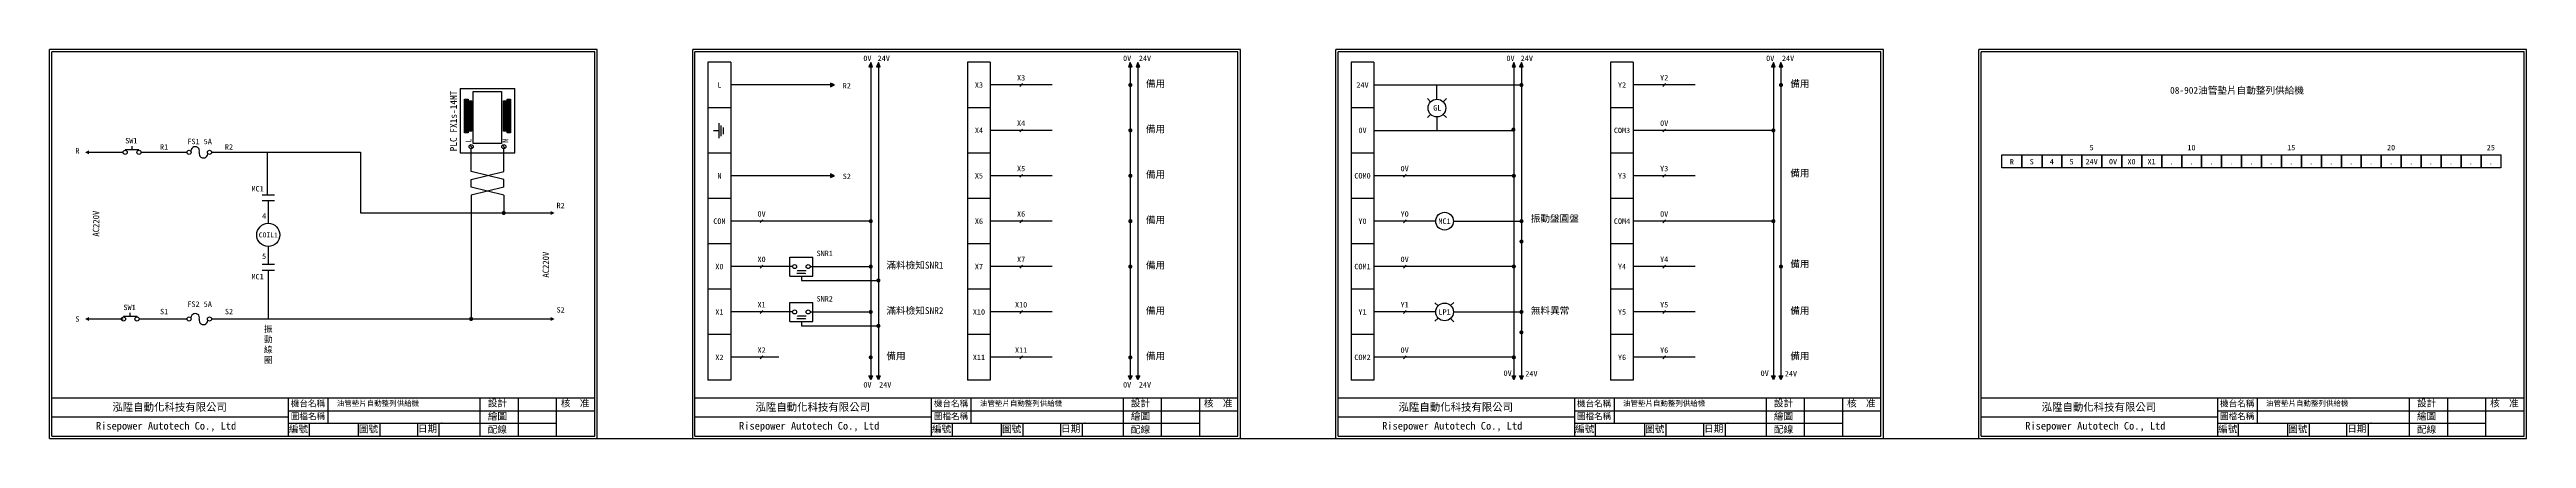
# Model space of a CAD drawing. Extents: x 144 to 1442, y -108 to 96.
import ezdxf
from ezdxf.enums import TextEntityAlignment as Align

# ---------------------------------------------------------------- set-up
doc = ezdxf.new("R2010")
doc.units = 0
doc.layers.get('0').update_dxf_attribs({"linetype": 'CONTINUOUS'})
for name, color, linetype in [('7', 7, 'CONTINUOUS'), ('圖框層', 7, 'CONTINUOUS'), ('實線', 7, 'CONTINUOUS'), ('文字層', 4, 'CONTINUOUS'), ('標尺寸層', 3, 'CONTINUOUS')]:
    doc.layers.add(name, color=color, linetype=linetype)
doc.styles.add('STSL', font='KAIU.TTF')
doc.styles.add('標楷體', font='KAIU.TTF')

# ---------------------------------------------------------------- blocks, each defined once
blk = doc.blocks.new('T')
at = {"layer": '7'}
blk.add_lwpolyline([(0, 0, 3, 0, 0), (0, 3, 0, 0, 0)], format="xyseb", dxfattribs=at)
blk = doc.blocks.new('共用點')
at = {"layer": '7', "const_width": 2.25}
blk.add_lwpolyline([(-1.125, 0, 1), (1.125, 0, 1)], format="xyb", close=True, dxfattribs=at)
blk = doc.blocks.new('鍵頭')
blk.add_hatch(color=256).paths.add_polyline_path([(0, 4.5), (-2, 0), (2, 0)])
for p, q in [((0, 4.5), (-2, 0)), ((-2, 0), (2, 0)), ((2, 0), (0, 4.5))]:
    blk.add_line(p, q)
blk = doc.blocks.new('NO-L')
at = {"layer": '實線'}
blk.add_line((-1.5, 1.5), (1.5, -1.5), dxfattribs=at)
blk.add_attdef('T1', text='', height=6, rotation=90).set_placement((-8, 0), align=Align.MIDDLE_CENTER)

msp = doc.modelspace()

# ---------------------------------------------------------------- hatches: boundary and pattern name
for points in [[(710.5, 89.1), (709.6, 86.9), (711.5, 86.9)], [(714.5, 89.1), (713.6, 86.9), (715.5, 86.9)]]:
    msp.add_hatch(color=256).paths.add_polyline_path(points)

# ---------------------------------------------------------------- linework, layer by layer
for p, q in [((501.1, 89.2), (489.2, 89.2)), ((489.2, 89.2), (489.2, -77.4)), ((501.1, 89.2), (501.1, -77.4)), ((574.5, 86.9), (574.5, -75.2)), ((578.5, 86.9), (578.5, -75.2)), ((625.2, 89.2), (625.2, -77.4)), ((637.1, 89.2), (625.2, 89.2)), ((637.1, 89.2), (637.1, -77.4)), ((710.5, 89.1), (709.6, 86.9)), ((709.6, 86.9), (711.5, 86.9)), ((711.5, 86.9), (710.5, 89.1)), ((710.5, 86.9), (710.5, -75.2)), ((714.5, 89.1), (713.6, 86.9)), ((713.6, 86.9), (715.5, 86.9)), ((715.5, 86.9), (714.5, 89.1)), ((714.5, 86.9), (714.5, -75.2)), ((826.2, 89.2), (826.2, -77.4)), ((838.1, 89.2), (826.2, 89.2)), ((838.1, 89.2), (838.1, -77.4)), ((911.5, 86.9), (911.5, -75.2)), ((915.5, 86.9), (915.5, -75.2)), ((974.1, 89.2), (962.2, 89.2)), ((962.2, 89.2), (962.2, -77.4)), ((974.1, 89.2), (974.1, -77.4)), ((1047.5, 86.9), (1047.5, -75.2)), ((1051.5, 86.9), (1051.5, -75.2)), ((359.4, 75.5), (388, 75.5)), ((362.1, 68.5), (363, 69.4)), ((362.1, 66.8), (363, 67.7)), ((362.1, 65), (363, 65.9)), ((362.2, 69.3), (362.9, 68.7)), ((362.2, 67.5), (362.9, 66.9)), ((362.2, 65.8), (362.9, 65.2)), ((364, 67.7), (364.9, 68.6)), ((364, 65.9), (364.9, 66.8)), ((364, 64.1), (364.9, 65)), ((364.1, 68.4), (364.8, 67.8)), ((364.1, 66.6), (364.8, 66.1)), ((382.5, 67.7), (383.5, 68.6)), ((382.5, 65.9), (383.5, 66.8)), ((382.5, 64.1), (383.5, 65)), ((382.7, 68.4), (383.3, 67.8)), ((382.7, 66.6), (383.3, 66.1)), ((384.4, 68.5), (385.3, 69.4)), ((384.4, 66.8), (385.3, 67.7)), ((384.4, 65), (385.3, 65.9)), ((384.5, 69.3), (385.2, 68.7)), ((384.5, 67.5), (385.2, 66.9)), ((384.5, 65.8), (385.2, 65.2)), ((501.1, 65.4), (489.2, 65.4)), ((553.4, 77.3), (501.1, 77.3)), ((637.1, 65.4), (625.2, 65.4)), ((669.5, 77.3), (637.1, 77.3)), ((838.1, 65.4), (826.2, 65.4)), ((871.2, 69.9), (871.2, 77.3)), ((974.1, 65.4), (962.2, 65.4)), ((1006.5, 77.3), (974.1, 77.3)), ((362.1, 63.3), (363, 64.2)), ((362.1, 61.5), (363, 62.4)), ((362.1, 59.7), (363, 60.6)), ((362.1, 58), (363, 58.9)), ((362.1, 56.2), (363, 57.1)), ((362.1, 54.5), (363, 55.4)), ((362.1, 52.7), (363, 53.6)), ((362.2, 64), (362.9, 63.4)), ((362.2, 62.2), (362.9, 61.7)), ((362.2, 60.5), (362.9, 59.9)), ((362.2, 58.7), (362.9, 58.1)), ((362.2, 57), (362.9, 56.4)), ((362.2, 55.2), (362.9, 54.6)), ((362.2, 53.4), (362.9, 52.8)), ((364, 62.4), (364.9, 63.3)), ((364, 60.6), (364.9, 61.5)), ((364, 58.9), (364.9, 59.8)), ((364, 57.1), (364.9, 58)), ((364, 55.3), (364.9, 56.2)), ((364, 53.6), (364.9, 54.5)), ((364.1, 64.9), (364.8, 64.3)), ((364.1, 63.1), (364.8, 62.5)), ((364.1, 61.4), (364.8, 60.8)), ((364.1, 59.6), (364.8, 59)), ((364.1, 57.8), (364.8, 57.2)), ((364.1, 56.1), (364.8, 55.5)), ((364.1, 54.3), (364.8, 53.7)), ((382.5, 62.4), (383.5, 63.3)), ((382.5, 60.6), (383.5, 61.5)), ((382.5, 58.9), (383.5, 59.8)), ((382.5, 57.1), (383.5, 58)), ((382.5, 55.3), (383.5, 56.2)), ((382.5, 53.6), (383.5, 54.5)), ((382.7, 64.9), (383.3, 64.3)), ((382.7, 63.1), (383.3, 62.5)), ((382.7, 61.4), (383.3, 60.8)), ((382.7, 59.6), (383.3, 59)), ((382.7, 57.8), (383.3, 57.2)), ((382.7, 56.1), (383.3, 55.5)), ((382.7, 54.3), (383.3, 53.7)), ((384.4, 63.3), (385.3, 64.2)), ((384.4, 61.5), (385.3, 62.4)), ((384.4, 59.7), (385.3, 60.6)), ((384.4, 58), (385.3, 58.9)), ((384.4, 56.2), (385.3, 57.1)), ((384.4, 54.5), (385.3, 55.4)), ((384.4, 52.7), (385.3, 53.6)), ((384.5, 64), (385.2, 63.4)), ((384.5, 62.2), (385.2, 61.7)), ((384.5, 60.5), (385.2, 59.9)), ((384.5, 58.7), (385.2, 58.1)), ((384.5, 57), (385.2, 56.4)), ((384.5, 55.2), (385.2, 54.6)), ((384.5, 53.4), (385.2, 52.8)), ((495.1, 53.3), (492.1, 53.3)), ((669.5, 53.5), (637.1, 53.5)), ((871.2, 60.6), (871.2, 53.5)), ((1047.5, 53.5), (974.1, 53.5)), ((164.9, 42), (181.8, 42)), ((229, 42), (307.1, 42)), ((364.4, 45.8), (365.9, 44.2)), ((365.1, 31.9), (365.1, 43.9)), ((381.5, 45.8), (383, 44.2)), ((382.2, 31.9), (382.2, 43.9)), ((501.1, 41.6), (489.2, 41.6)), ((637.1, 41.6), (625.2, 41.6)), ((838.1, 41.6), (826.2, 41.6)), ((974.1, 41.6), (962.2, 41.6)), ((365.1, 31.9), (365.1, 36.1)), ((365.1, 31.9), (365.1, 36.1)), ((365.1, 27.8), (382.2, 31.9)), ((382.2, 27.8), (365.1, 31.9)), ((365.1, 23.7), (365.1, 27.8)), ((365.1, 23.7), (365.1, 27.8)), ((365.1, 23.7), (365.1, 27.8)), ((382.2, 31.9), (382.2, 36.1)), ((382.2, 31.9), (382.2, 36.1)), ((382.2, 23.7), (382.2, 27.8)), ((382.2, 23.7), (382.2, 27.8)), ((382.2, 23.7), (382.2, 27.8)), ((553.4, 29.7), (501.1, 29.7)), ((669.5, 29.7), (637.1, 29.7)), ((911.5, 29.7), (838.1, 29.7)), ((1006.5, 29.7), (974.1, 29.7)), ((382.2, 23.7), (365.1, 19.5)), ((382.2, 19.5), (365.1, 23.7)), ((365.1, 19.5), (365.1, -45.4)), ((382.2, 19.5), (382.2, 10.2)), ((501.1, 17.8), (489.2, 17.8)), ((637.1, 17.8), (625.2, 17.8)), ((838.1, 17.8), (826.2, 17.8)), ((974.1, 17.8), (962.2, 17.8)), ((307.1, 10.2), (406.7, 10.2)), ((574.5, 5.9), (501.1, 5.9)), ((669.5, 5.9), (637.1, 5.9)), ((870.5, 5.9), (838.1, 5.9)), ((879.8, 5.9), (915.5, 5.9)), ((1047.5, 5.9), (974.1, 5.9)), ((501.1, -6), (489.2, -6)), ((637.1, -6), (625.2, -6)), ((838.1, -6), (826.2, -6)), ((974.1, -6), (962.2, -6)), ((533.5, -17.9), (501.1, -17.9)), ((538.2, -22.9), (538.2, -25.2)), ((538.2, -25.2), (578.5, -25.2)), ((542.8, -17.9), (574.5, -17.9)), ((669.5, -17.9), (637.1, -17.9)), ((911.5, -17.9), (838.1, -17.9)), ((1006.5, -17.9), (974.1, -17.9)), ((501.1, -29.8), (489.2, -29.8)), ((637.1, -29.8), (625.2, -29.8)), ((838.1, -29.8), (826.2, -29.8)), ((974.1, -29.8), (962.2, -29.8)), ((164.9, -45.4), (181.8, -45.4)), ((229, -45.4), (406.7, -45.4)), ((533.5, -41.7), (501.1, -41.7)), ((538.2, -46.7), (538.2, -49)), ((538.2, -49), (578.5, -49)), ((542.8, -41.7), (574.5, -41.7)), ((669.5, -41.7), (637.1, -41.7)), ((870.5, -41.7), (838.1, -41.7)), ((879.8, -41.7), (915.5, -41.7)), ((1006.5, -41.7), (974.1, -41.7)), ((501.1, -53.6), (489.2, -53.6)), ((637.1, -53.6), (625.2, -53.6)), ((838.1, -53.6), (826.2, -53.6)), ((974.1, -53.6), (962.2, -53.6)), ((501.1, -77.4), (489.2, -77.4)), ((526.3, -65.5), (501.1, -65.5)), ((637.1, -77.4), (625.2, -77.4)), ((669.5, -65.5), (637.1, -65.5)), ((838.1, -77.4), (826.2, -77.4)), ((911.5, -65.5), (838.1, -65.5)), ((974.1, -77.4), (962.2, -77.4)), ((1006.5, -65.5), (974.1, -65.5))]:
    msp.add_line(p, q)
msp.add_lwpolyline([(359.4, 75.5), (359.4, 41.8), (388, 41.8), (388, 75.5)])
for points in [[(361.6, 69.9), (363.5, 69.9), (363.5, 68.1), (361.6, 68.1)], [(361.6, 68.1), (363.5, 68.1), (363.5, 66.4), (361.6, 66.4)], [(361.6, 66.4), (363.5, 66.4), (363.5, 64.6), (361.6, 64.6)], [(363.5, 69), (365.4, 69), (365.4, 67.2), (363.5, 67.2)], [(363.5, 67.2), (365.4, 67.2), (365.4, 65.5), (363.5, 65.5)], [(363.5, 65.5), (365.4, 65.5), (365.4, 63.7), (363.5, 63.7)], [(366.1, 73.9), (381, 73.9), (381, 46.6), (366.1, 46.6)], [(382, 69), (383.9, 69), (383.9, 67.2), (382, 67.2)], [(382, 67.2), (383.9, 67.2), (383.9, 65.5), (382, 65.5)], [(382, 65.5), (383.9, 65.5), (383.9, 63.7), (382, 63.7)], [(383.9, 69.9), (385.8, 69.9), (385.8, 68.1), (383.9, 68.1)], [(383.9, 68.1), (385.8, 68.1), (385.8, 66.4), (383.9, 66.4)], [(383.9, 66.4), (385.8, 66.4), (385.8, 64.6), (383.9, 64.6)], [(361.6, 64.6), (363.5, 64.6), (363.5, 62.8), (361.6, 62.8)], [(361.6, 62.8), (363.5, 62.8), (363.5, 61.1), (361.6, 61.1)], [(361.6, 61.1), (363.5, 61.1), (363.5, 59.3), (361.6, 59.3)], [(361.6, 59.3), (363.5, 59.3), (363.5, 57.5), (361.6, 57.5)], [(361.6, 57.5), (363.5, 57.5), (363.5, 55.8), (361.6, 55.8)], [(361.6, 55.8), (363.5, 55.8), (363.5, 54), (361.6, 54)], [(361.6, 54), (363.5, 54), (363.5, 52.3), (361.6, 52.3)], [(363.5, 63.7), (365.4, 63.7), (365.4, 61.9), (363.5, 61.9)], [(363.5, 61.9), (365.4, 61.9), (365.4, 60.2), (363.5, 60.2)], [(363.5, 60.2), (365.4, 60.2), (365.4, 58.4), (363.5, 58.4)], [(363.5, 58.4), (365.4, 58.4), (365.4, 56.7), (363.5, 56.7)], [(363.5, 56.7), (365.4, 56.7), (365.4, 54.9), (363.5, 54.9)], [(363.5, 54.9), (365.4, 54.9), (365.4, 53.1), (363.5, 53.1)], [(382, 63.7), (383.9, 63.7), (383.9, 61.9), (382, 61.9)], [(382, 61.9), (383.9, 61.9), (383.9, 60.2), (382, 60.2)], [(382, 60.2), (383.9, 60.2), (383.9, 58.4), (382, 58.4)], [(382, 58.4), (383.9, 58.4), (383.9, 56.7), (382, 56.7)], [(382, 56.7), (383.9, 56.7), (383.9, 54.9), (382, 54.9)], [(382, 54.9), (383.9, 54.9), (383.9, 53.1), (382, 53.1)], [(383.9, 64.6), (385.8, 64.6), (385.8, 62.8), (383.9, 62.8)], [(383.9, 62.8), (385.8, 62.8), (385.8, 61.1), (383.9, 61.1)], [(383.9, 61.1), (385.8, 61.1), (385.8, 59.3), (383.9, 59.3)], [(383.9, 59.3), (385.8, 59.3), (385.8, 57.5), (383.9, 57.5)], [(383.9, 57.5), (385.8, 57.5), (385.8, 55.8), (383.9, 55.8)], [(383.9, 55.8), (385.8, 55.8), (385.8, 54), (383.9, 54)], [(383.9, 54), (385.8, 54), (385.8, 52.3), (383.9, 52.3)], [(1167.3, 40.6), (1177.8, 40.6), (1177.8, 33.8), (1167.3, 33.8)], [(1177.8, 40.6), (1188.3, 40.6), (1188.3, 33.8), (1177.8, 33.8)], [(1188.3, 40.6), (1198.7, 40.6), (1198.7, 33.8), (1188.3, 33.8)], [(1198.7, 40.6), (1209.2, 40.6), (1209.2, 33.8), (1198.7, 33.8)], [(1209.2, 40.6), (1219.6, 40.6), (1219.6, 33.8), (1209.2, 33.8)], [(1219.6, 40.6), (1230.1, 40.6), (1230.1, 33.8), (1219.6, 33.8)], [(1230.1, 40.6), (1240.6, 40.6), (1240.6, 33.8), (1230.1, 33.8)], [(1240.6, 40.6), (1251, 40.6), (1251, 33.8), (1240.6, 33.8)], [(1251, 40.6), (1261.5, 40.6), (1261.5, 33.8), (1251, 33.8)], [(1261.5, 40.6), (1271.9, 40.6), (1271.9, 33.8), (1261.5, 33.8)], [(1271.9, 40.6), (1282.4, 40.6), (1282.4, 33.8), (1271.9, 33.8)], [(1282.4, 40.6), (1292.9, 40.6), (1292.9, 33.8), (1282.4, 33.8)], [(1292.9, 40.6), (1303.3, 40.6), (1303.3, 33.8), (1292.9, 33.8)], [(1303.3, 40.6), (1313.8, 40.6), (1313.8, 33.8), (1303.3, 33.8)], [(1313.8, 40.6), (1324.2, 40.6), (1324.2, 33.8), (1313.8, 33.8)], [(1324.2, 40.6), (1334.7, 40.6), (1334.7, 33.8), (1324.2, 33.8)], [(1334.7, 40.6), (1345.2, 40.6), (1345.2, 33.8), (1334.7, 33.8)], [(1345.2, 40.6), (1355.6, 40.6), (1355.6, 33.8), (1345.2, 33.8)], [(1355.6, 40.6), (1366.1, 40.6), (1366.1, 33.8), (1355.6, 33.8)], [(1366.1, 40.6), (1376.5, 40.6), (1376.5, 33.8), (1366.1, 33.8)], [(1376.5, 40.6), (1387, 40.6), (1387, 33.8), (1376.5, 33.8)], [(1387, 40.6), (1397.5, 40.6), (1397.5, 33.8), (1387, 33.8)], [(1397.5, 40.6), (1407.9, 40.6), (1407.9, 33.8), (1397.5, 33.8)], [(1407.9, 40.6), (1418.4, 40.6), (1418.4, 33.8), (1407.9, 33.8)], [(1418.4, 40.6), (1428.8, 40.6), (1428.8, 33.8), (1418.4, 33.8)]]:
    msp.add_lwpolyline(points, close=True)
for points in [[(536.4, -20.1, 1.07, 0, 0), (535.7, -20.1, 0, 0, 0)], [(540, -21.5, 1.07, 0, 0), (540.7, -21.5, 0, 0, 0)], [(536.4, -43.9, 1.07, 0, 0), (535.7, -43.9, 0, 0, 0)], [(540, -45.3, 1.07, 0, 0), (540.7, -45.3, 0, 0, 0)]]:
    msp.add_lwpolyline(points, format="xyseb")
for centre, radius in [((362.6, 69), 0.738), ((362.6, 67.2), 0.738), ((362.6, 65.5), 0.738), ((362.6, 69), 0.659), ((362.6, 67.2), 0.659), ((362.6, 65.5), 0.659), ((364.4, 68.1), 0.738), ((364.4, 66.4), 0.738), ((364.4, 64.6), 0.738), ((364.4, 68.1), 0.659), ((364.4, 66.4), 0.659), ((364.4, 64.6), 0.659), ((383, 68.1), 0.738), ((383, 66.4), 0.738), ((383, 64.6), 0.738), ((383, 68.1), 0.659), ((383, 66.4), 0.659), ((383, 64.6), 0.659), ((384.9, 69), 0.738), ((384.9, 67.2), 0.738), ((384.9, 65.5), 0.738), ((384.9, 69), 0.659), ((384.9, 67.2), 0.659), ((384.9, 65.5), 0.659), ((362.6, 63.7), 0.738), ((362.6, 61.9), 0.738), ((362.6, 60.2), 0.738), ((362.6, 58.4), 0.738), ((362.6, 56.7), 0.738), ((362.6, 54.9), 0.738), ((362.6, 53.1), 0.738), ((362.6, 63.7), 0.659), ((362.6, 61.9), 0.659), ((362.6, 60.2), 0.659), ((362.6, 58.4), 0.659), ((362.6, 56.7), 0.659), ((362.6, 54.9), 0.659), ((362.6, 53.1), 0.659), ((364.4, 62.8), 0.738), ((364.4, 61.1), 0.738), ((364.4, 59.3), 0.738), ((364.4, 57.5), 0.738), ((364.4, 55.8), 0.738), ((364.4, 54), 0.738), ((364.4, 62.8), 0.659), ((364.4, 61.1), 0.659), ((364.4, 59.3), 0.659), ((364.4, 57.5), 0.659), ((364.4, 55.8), 0.659), ((364.4, 54), 0.659), ((383, 62.8), 0.738), ((383, 61.1), 0.738), ((383, 59.3), 0.738), ((383, 57.5), 0.738), ((383, 55.8), 0.738), ((383, 54), 0.738), ((383, 62.8), 0.659), ((383, 61.1), 0.659), ((383, 59.3), 0.659), ((383, 57.5), 0.659), ((383, 55.8), 0.659), ((383, 54), 0.659), ((384.9, 63.7), 0.738), ((384.9, 61.9), 0.738), ((384.9, 60.2), 0.738), ((384.9, 58.4), 0.738), ((384.9, 56.7), 0.738), ((384.9, 54.9), 0.738), ((384.9, 53.1), 0.738), ((384.9, 63.7), 0.659), ((384.9, 61.9), 0.659), ((384.9, 60.2), 0.659), ((384.9, 58.4), 0.659), ((384.9, 56.7), 0.659), ((384.9, 54.9), 0.659), ((384.9, 53.1), 0.659)]:
    msp.add_circle(centre, radius)
for centre, start, end in [((220.5, 42.7), 342.5101, 197.4899), ((224.8, 41.3), 162.5101, 17.4899), ((220.5, -44.8), 342.5101, 197.4899), ((224.8, -46.1), 162.5101, 17.4899)]:
    msp.add_arc(centre, 2.25, start, end)
at = {"layer": '7'}
for p, q in [((183.8, 43.4), (191, 43.4)), ((187.4, 43.4), (187.4, 45.2)), ((182.9, -44), (190, -44)), ((186.4, -44), (186.4, -42.2))]:
    msp.add_line(p, q, dxfattribs=at)
at = {"layer": '7', "const_width": 1.07}
for points in [[(710, 77.3, 1), (711.1, 77.3, 1)], [(710, 53.5, 1), (711.1, 53.5, 1)], [(710, 29.7, 1), (711.1, 29.7, 1)], [(710, 5.9, 1), (711.1, 5.9, 1)], [(710.5, -17.4, 1), (710.5, -18.5, 1)], [(710.5, -65, 1), (710.5, -66.1, 1)]]:
    msp.add_lwpolyline(points, format="xyb", close=True, dxfattribs=at)
at = {"layer": '7'}
for centre, radius in [((871.2, 65.2), 4.64), ((183.8, 42), 1.07), ((191, 42), 1.07), ((875.2, 5.9), 4.64), ((534.6, -17.9), 1.07), ((534.6, -17.9), 1.07), ((541.7, -17.9), 1.07), ((541.7, -17.9), 1.07), ((875.2, -41.7), 4.64), ((182.9, -45.4), 1.07), ((190, -45.4), 1.07), ((534.6, -41.7), 1.07), ((534.6, -41.7), 1.07), ((541.7, -41.7), 1.07), ((541.7, -41.7), 1.07)]:
    msp.add_circle(centre, radius, dxfattribs=at)
at = {"layer": '圖框層', "color": 7}
for p, q in [((431.2, 95.9), (144.2, 95.9)), ((144.2, -108.1), (144.2, 95.9)), ((429.9, 94.7), (145.4, 94.7)), ((145.4, -106.8), (145.4, 94.7)), ((429.9, -106.8), (429.9, 94.7)), ((431.2, -108.1), (431.2, 95.9)), ((768.2, 95.9), (481.2, 95.9)), ((481.2, -108.1), (481.2, 95.9)), ((766.9, 94.7), (482.4, 94.7)), ((482.4, -106.8), (482.4, 94.7)), ((766.9, -106.8), (766.9, 94.7)), ((768.2, -108.1), (768.2, 95.9)), ((1105.2, 95.9), (818.2, 95.9)), ((818.2, -108.1), (818.2, 95.9)), ((1103.9, 94.7), (819.4, 94.7)), ((819.4, -106.8), (819.4, 94.7)), ((1103.9, -106.8), (1103.9, 94.7)), ((1105.2, -108.1), (1105.2, 95.9)), ((1442.2, 95.9), (1155.2, 95.9)), ((1155.2, -108.1), (1155.2, 95.9)), ((1440.9, 94.7), (1156.4, 94.7)), ((1156.4, -106.8), (1156.4, 94.7)), ((1440.9, -106.8), (1440.9, 94.7)), ((1442.2, -108.1), (1442.2, 95.9)), ((145.4, -86.8), (255.9, -86.8)), ((255.9, -86.8), (429.9, -86.8)), ((269.4, -106.8), (269.4, -86.8)), ((369.9, -106.8), (369.9, -86.8)), ((389.9, -106.8), (389.9, -86.8)), ((409.9, -106.8), (409.9, -86.8)), ((482.4, -86.8), (592.9, -86.8)), ((592.9, -86.8), (766.9, -86.8)), ((606.4, -106.8), (606.4, -86.8)), ((706.9, -106.8), (706.9, -86.8)), ((726.9, -106.8), (726.9, -86.8)), ((746.9, -106.8), (746.9, -86.8)), ((819.4, -86.8), (929.9, -86.8)), ((929.9, -86.8), (1103.9, -86.8)), ((943.4, -106.8), (943.4, -86.8)), ((1043.9, -106.8), (1043.9, -86.8)), ((1063.9, -106.8), (1063.9, -86.8)), ((1083.9, -106.8), (1083.9, -86.8)), ((1156.4, -86.8), (1266.9, -86.8)), ((1266.9, -86.8), (1440.9, -86.8)), ((1280.4, -106.8), (1280.4, -86.8)), ((1380.9, -106.8), (1380.9, -86.8)), ((1400.9, -106.8), (1400.9, -86.8)), ((1420.9, -106.8), (1420.9, -86.8)), ((269.4, -93.5), (429.9, -93.5)), ((269.4, -100.1), (409.9, -100.1)), ((280.3, -106.8), (280.3, -100.1)), ((306.1, -106.8), (306.1, -100.1)), ((317.4, -106.8), (317.4, -100.1)), ((606.4, -93.5), (766.9, -93.5)), ((606.4, -100.1), (746.9, -100.1)), ((617.3, -106.8), (617.3, -100.1)), ((643.1, -106.8), (643.1, -100.1)), ((654.4, -106.8), (654.4, -100.1)), ((943.4, -93.5), (1103.9, -93.5)), ((943.4, -100.1), (1083.9, -100.1)), ((954.3, -106.8), (954.3, -100.1)), ((980.1, -106.8), (980.1, -100.1)), ((991.4, -106.8), (991.4, -100.1)), ((1280.4, -93.5), (1440.9, -93.5)), ((1280.4, -100.1), (1420.9, -100.1)), ((1291.3, -106.8), (1291.3, -100.1)), ((1317.1, -106.8), (1317.1, -100.1)), ((1328.4, -106.8), (1328.4, -100.1)), ((144.2, -108.1), (431.2, -108.1)), ((145.4, -106.8), (429.9, -106.8)), ((481.2, -108.1), (768.2, -108.1)), ((482.4, -106.8), (766.9, -106.8)), ((818.2, -108.1), (1105.2, -108.1)), ((819.4, -106.8), (1103.9, -106.8)), ((1155.2, -108.1), (1442.2, -108.1)), ((1156.4, -106.8), (1440.9, -106.8))]:
    msp.add_line(p, q, dxfattribs=at)
at = {"layer": '圖框層', "color": 4}
for p in [(349.7, -100.1), (686.7, -100.1), (1023.7, -100.1), (1360.7, -100.1)]:
    msp.add_point(p, dxfattribs=at)
at = {"layer": '實線'}
for p, q in [((654, 78), (652.6, 76.5)), ((991, 78), (989.6, 76.5)), ((867.9, 68.5), (866.2, 70.3)), ((874.5, 68.5), (876.3, 70.3)), ((495.1, 49.5), (495.1, 57.2)), ((496.2, 50.5), (496.2, 56.1)), ((497.3, 51.6), (497.3, 55.1)), ((654, 54.2), (652.6, 52.7)), ((867.9, 61.9), (866.2, 60.2)), ((874.5, 61.9), (876.3, 60.2)), ((991, 54.2), (989.6, 52.7)), ((654, 30.4), (652.6, 28.9)), ((855, 30.4), (853.6, 28.9)), ((991, 30.4), (989.6, 28.9)), ((654, 6.6), (652.6, 5.1)), ((855, 6.6), (853.6, 5.1)), ((991, 6.6), (989.6, 5.1)), ((532.1, -12.9), (544.2, -12.9)), ((532.1, -12.9), (544.2, -12.9)), ((532.1, -22.9), (532.1, -12.9)), ((532.1, -22.9), (532.1, -12.9)), ((518, -17.2), (516.6, -18.7)), ((532.1, -22.9), (544.2, -22.9)), ((532.1, -22.9), (544.2, -22.9)), ((654, -17.2), (652.6, -18.7)), ((855, -17.2), (853.6, -18.7)), ((991, -17.2), (989.6, -18.7)), ((532.1, -36.7), (544.2, -36.7)), ((532.1, -36.7), (544.2, -36.7)), ((532.1, -46.7), (532.1, -36.7)), ((532.1, -46.7), (532.1, -36.7)), ((518, -41), (516.6, -42.5)), ((532.1, -46.7), (544.2, -46.7)), ((532.1, -46.7), (544.2, -46.7)), ((654, -41), (652.6, -42.5)), ((855, -41), (853.6, -42.5)), ((991, -41), (989.6, -42.5)), ((518, -64.8), (516.6, -66.3)), ((654, -64.8), (652.6, -66.3)), ((855, -64.8), (853.6, -66.3)), ((991, -64.8), (989.6, -66.3))]:
    msp.add_line(p, q, dxfattribs=at)
for points in [[(544.2, -22.9), (544.2, -12.9)], [(544.2, -22.9), (544.2, -12.9)], [(544.2, -46.7), (544.2, -36.7)], [(544.2, -46.7), (544.2, -36.7)]]:
    msp.add_lwpolyline(points, dxfattribs=at)
at = {"layer": '實線', "const_width": 0.714}
for points in [[(535.7, -21.5), (540, -21.5)], [(536.4, -20.1), (540.7, -20.1)], [(535.7, -45.3), (540, -45.3)], [(536.4, -43.9), (540.7, -43.9)]]:
    msp.add_lwpolyline(points, dxfattribs=at)
at = {"layer": '實線'}
for centre in [(217.3, 42), (228, 42), (365.1, 45), (382.2, 45), (217.3, -45.4), (228, -45.4)]:
    msp.add_circle(centre, 1.07, dxfattribs=at)
at = {"layer": '標尺寸層', "color": 7}
for p, q in [((838.1, 77.3), (915.5, 77.3)), ((838.1, 53.5), (911.5, 53.5)), ((181.8, 42), (182.7, 42)), ((192, 42), (216.2, 42)), ((258.4, 19.6), (258.4, 42)), ((307.1, 42), (307.1, 10.2)), ((262.1, 19.6), (255.5, 19.6)), ((262.1, 16.5), (255.5, 16.5)), ((258.8, 16.5), (258.8, 4.7)), ((258.8, -7.4), (258.8, -16.8)), ((262.1, -16.8), (255.5, -16.8)), ((262.1, -20), (255.5, -20)), ((258.8, -20), (258.8, -45.4)), ((871.8, -38.5), (870.1, -36.9)), ((878.4, -38.4), (880, -36.7)), ((181.8, -45.4), (182.7, -45.4)), ((191.1, -45.4), (216.2, -45.4)), ((871.8, -45), (870.1, -46.6)), ((878.4, -45.1), (880, -46.8)), ((290.2, -100.1), (290.2, -86.8)), ((627.2, -100.1), (627.2, -86.8)), ((964.2, -100.1), (964.2, -86.8)), ((1301.2, -100.1), (1301.2, -86.8)), ((269.4, -96.8), (145.4, -96.8)), ((337.1, -106.8), (337.1, -100.1)), ((348.4, -106.8), (348.4, -100.1)), ((606.4, -96.8), (482.4, -96.8)), ((674.1, -106.8), (674.1, -100.1)), ((685.4, -106.8), (685.4, -100.1)), ((943.4, -96.8), (819.4, -96.8)), ((1011.1, -106.8), (1011.1, -100.1)), ((1022.4, -106.8), (1022.4, -100.1)), ((1280.4, -96.8), (1156.4, -96.8)), ((1348.1, -106.8), (1348.1, -100.1)), ((1359.4, -106.8), (1359.4, -100.1)), ((431.2, -108.1), (481.2, -108.1)), ((768.2, -108.1), (818.2, -108.1)), ((1105.2, -108.1), (1155.2, -108.1))]:
    msp.add_line(p, q, dxfattribs=at)
msp.add_circle((258.8, -1.3), 6.07, dxfattribs=at)

# ---------------------------------------------------------------- block references
at = {"zscale": 0.47598}
for p, xscale, yscale, rotation in [((553.4, 77.3), 0.475980000000007, 0.475980000000007, 270), ((553.4, 29.7), 0.475980000000007, 0.475980000000007, 270), ((574.5, -75.2), -0.4759799999999927, 0.475980000000007, 180), ((578.5, -75.2), -0.4759799999999927, 0.475980000000007, 180), ((710.5, -75.2), -0.4759799999999927, 0.475980000000007, 180), ((714.5, -75.2), -0.4759799999999927, 0.475980000000007, 180), ((911.5, -75.2), -0.4759799999999927, 0.4759799999999927, 180), ((915.5, -75.2), -0.4759799999999927, 0.4759799999999927, 180), ((1047.5, -75.2), -0.4759799999999927, 0.4759799999999927, 180), ((1051.5, -75.2), -0.4759799999999927, 0.4759799999999927, 180)]:
    msp.add_blockref('鍵頭', p, dxfattribs=dict(at, xscale=xscale, yscale=yscale, rotation=rotation))
at = {"xscale": 0.4759799999999927, "zscale": 0.47598}
for name, p, yscale in [('鍵頭', (574.5, 86.9), 0.475980000000007), ('鍵頭', (578.5, 86.9), 0.475980000000007), ('鍵頭', (911.5, 86.9), 0.4759799999999927), ('共用點', (915.5, 77.3), 0.4759799999999927), ('鍵頭', (915.5, 86.9), 0.4759799999999927), ('鍵頭', (1047.5, 86.9), 0.4759799999999927), ('共用點', (1051.5, 77.3), 0.4759799999999927), ('鍵頭', (1051.5, 86.9), 0.4759799999999927), ('共用點', (911.3, 53.9), 0.4759799999999927), ('共用點', (1047.5, 53.5), 0.4759799999999927), ('共用點', (911.5, 29.7), 0.4759799999999927), ('共用點', (382.2, 10.2), 0.475980000000007), ('共用點', (574.5, 5.9), 0.475980000000007), ('共用點', (915.5, 5.9), 0.4759799999999927), ('共用點', (1047.5, 5.9), 0.4759799999999927), ('共用點', (915.5, -4.8), 0.4759799999999927), ('共用點', (574.5, -17.9), 0.475980000000007), ('共用點', (578.5, -25.2), 0.475980000000007), ('共用點', (911.5, -17.9), 0.4759799999999927), ('共用點', (1051.5, -17.9), 0.4759799999999927), ('共用點', (365.1, -45.4), 0.475980000000007), ('共用點', (574.5, -41.7), 0.475980000000007), ('共用點', (578.5, -49), 0.475980000000007), ('共用點', (915.5, -41.7), 0.4759799999999927), ('共用點', (915.5, -52.4), 0.4759799999999927), ('共用點', (574.5, -65.5), 0.475980000000007), ('共用點', (911.5, -65.5), 0.4759799999999927)]:
    msp.add_blockref(name, p, dxfattribs=dict(at, yscale=yscale))
at = {"color": 7, "xscale": 0.7139700000000033, "yscale": 0.7139700000000033, "zscale": 0.71397}
for p, rotation in [((164.9, 42), 90), ((406.7, 10.2), 270), ((164.9, -45.4), 90), ((406.7, -45.4), 270)]:
    msp.add_blockref('T', p, dxfattribs=dict(at, rotation=rotation))
at = {"xscale": 0.475980000000007, "yscale": 0.475980000000007, "zscale": 0.47598, "rotation": 270}
msp.add_blockref('NO-L', (517.3, 5.9), dxfattribs=at).add_auto_attribs({'T1': '0V'})

# ---------------------------------------------------------------- texts
for s, p in [('0V', (574.9, 91.3)), ('0V', (711, 91.3)), ('0V', (911.9, 91.3)), ('0V', (1048, 91.3)), ('R2', (564.1, 76.9)), ('S2', (564.1, 29.4)), ('0V', (910.4, -73.8)), ('0V', (1045.1, -73.8)), ('0V', (574.9, -79.9)), ('0V', (711, -79.9))]:
    msp.add_text(s, height=2.86).set_placement(p, align=Align.MIDDLE_RIGHT)
for p in [(578.1, 91.3), (715, 91.3), (915.1, 91.3), (1052, 91.3), (917.5, -74.1), (1053.5, -74.1), (578.9, -79.9), (715, -79.9)]:
    msp.add_text('24V', height=2.86).set_placement(p, align=Align.MIDDLE_LEFT)
for s, p in [('L', (495.2, 77.3)), ('24V', (832.2, 77.3)), ('0V', (832.2, 53.5)), ('N', (495.2, 29.7)), ('COM0', (832.2, 29.7)), ('COM', (495.2, 5.9)), ('Y0', (832.2, 5.9)), ('X0', (495.2, -17.9)), ('COM1', (832.2, -17.9)), ('X1', (495.2, -41.7)), ('Y1', (832.2, -41.7)), ('X2', (495.2, -65.5)), ('COM2', (832.2, -65.5))]:
    msp.add_text(s, height=2.86).set_placement(p, align=Align.MIDDLE_CENTER)
at = {"color": 7}
for s, height, p in [('GL', 2.86, (871.4, 65.3)), ('R', 2.86, (158.8, 42.8)), ('R1', 2.86, (204.2, 44.8)), ('FS1 5A', 2.86, (222.8, 47.7)), ('R2', 2.86, (238.2, 44.8)), ('MC1', 2.86, (253.2, 22.9)), ('R2', 2.86, (412, 14.1)), ('4', 2.86, (256.6, 8.6)), ('COIL1', 2.57, (258.8, -1.3)), ('5', 2.86, (256.6, -12.5)), ('MC1', 2.86, (253.2, -23.2)), ('FS2 5A', 2.86, (222.8, -37.6)), ('S', 2.86, (158.8, -45.4)), ('S1', 2.86, (204.2, -41.5)), ('S2', 2.86, (238.2, -41.5)), ('S2', 2.86, (412, -40.6))]:
    msp.add_text(s, height=height, dxfattribs=at).set_placement(p, align=Align.MIDDLE_CENTER)
for p in [(168.5, 4.6), (404.2, -16.9)]:
    msp.add_text('AC220V', height=3.33, rotation=90, dxfattribs=at).set_placement(p, align=Align.MIDDLE_CENTER)
for tag, text, p in [('X3', 'X3', (631.2, 77.3)), ('X3', 'R1', (653.3, 81.1)), ('Y2', 'X3', (968.2, 77.3)), ('Y2', 'R1', (990.3, 81.1)), ('X4', 'X4', (631.2, 53.5)), ('X4', 'R1', (653.3, 57.3)), ('COM3', 'X4', (968.2, 53.5)), ('0V', 'R1', (990.3, 57.3)), ('5', 'X3', (1214.3, 44.5)), ('10', 'X3', (1266.6, 44.5)), ('15', 'X3', (1318.9, 44.5)), ('20', 'X3', (1371.2, 44.5)), ('25', 'X3', (1423.5, 44.5)), ('X5', 'X5', (631.2, 29.7)), ('X5', 'R1', (653.3, 33.5)), ('0V', 'R1', (854.3, 33.5)), ('Y3', 'X5', (968.2, 29.7)), ('Y3', 'R1', (990.3, 33.5)), ('R', 'X3', (1172.5, 37.1)), ('S', 'X3', (1182.9, 37.1)), ('4', 'X3', (1193.4, 37.1)), ('5', 'X3', (1203.8, 37.1)), ('24V', 'X3', (1214.3, 37.1)), ('0V', 'X3', (1225.5, 37.1)), ('X0', 'X3', (1235.2, 37.1)), ('X1', 'X3', (1245.7, 37.1)), ('.', 'X3', (1256.1, 37.1)), ('.', 'X3', (1266.6, 37.1)), ('.', 'X3', (1277.1, 37.1)), ('.', 'X3', (1287.5, 37.1)), ('.', 'X3', (1298, 37.1)), ('.', 'X3', (1308.4, 37.1)), ('.', 'X3', (1318.9, 37.1)), ('.', 'X3', (1329.4, 37.1)), ('.', 'X3', (1339.8, 37.1)), ('.', 'X3', (1350.3, 37.1)), ('.', 'X3', (1360.7, 37.1)), ('.', 'X3', (1371.2, 37.1)), ('.', 'X3', (1381.7, 37.1)), ('.', 'X3', (1392.1, 37.1)), ('.', 'X3', (1402.6, 37.1)), ('.', 'X3', (1413, 37.1)), ('.', 'X3', (1423.5, 37.1)), ('X6', 'X6', (631.2, 5.9)), ('X6', 'R1', (653.3, 9.7)), ('Y0', 'R1', (854.3, 9.7)), ('COM4', 'X6', (968.2, 5.9)), ('0V', 'R1', (990.3, 9.7)), ('X0', 'R1', (517.3, -14.1)), ('X7', 'R1', (653.3, -14.1)), ('0V', 'R1', (854.3, -14.1)), ('Y4', 'R1', (990.3, -14.1)), ('X7', 'X7', (631.2, -17.9)), ('Y4', 'X7', (968.2, -17.9)), ('X1', 'R1', (517.3, -37.9)), ('X10', 'R1', (653.3, -37.9)), ('Y1', 'R1', (854.3, -37.9)), ('Y5', 'R1', (990.3, -37.9)), ('X10', 'X10', (631.2, -41.7)), ('Y5', 'X10', (968.2, -41.7)), ('X2', 'R1', (517.3, -61.7)), ('X11', 'X11', (631.2, -65.5)), ('X11', 'R1', (653.3, -61.7)), ('0V', 'R1', (854.3, -61.7)), ('Y6', 'X11', (968.2, -65.5)), ('Y6', 'R1', (990.3, -61.7))]:
    msp.add_attdef(tag, text=text, height=2.86).set_placement(p, align=Align.MIDDLE_CENTER)
at = {"layer": '7'}
for tag, text, p in [('SW1', 'PB-1', (183.8, 48.1)), ('SNR1', 'ES-1', (546.1, -11)), ('SW1', 'PB-1', (182.9, -39.3)), ('SNR2', 'ES-1', (546.1, -34.8))]:
    msp.add_attdef(tag, text=text, height=2.86, dxfattribs=at).set_placement(p, align=Align.MIDDLE_LEFT)
for tag, p in [('MC1', (875.2, 5.9)), ('LP1', (875.2, -41.7))]:
    msp.add_attdef(tag, text='R1', height=2.86, dxfattribs=at).set_placement(p, align=Align.MIDDLE_CENTER)
at = {"layer": '圖框層', "color": 4, "style": 'STSL'}
for s, height, p in [('備用', 3.6, (718.7, 76.2)), ('備用', 3.6, (1056.4, 76.2)), ('08-902油管墊片自動整列供給機', 3.6, (1255.4, 72.7)), ('備用', 3.6, (718.7, 52.4)), ('備用', 3.6, (718.7, 28.6)), ('備用', 3.6, (1056.4, 29.3)), ('備用', 3.6, (718.7, 4.8)), ('振動盤圓盤', 3.6, (920.4, 5.5)), ('滿料檢知SNR1', 3.6, (582.7, -19)), ('備用', 3.6, (718.7, -19)), ('備用', 3.6, (1056.4, -18.3)), ('滿料檢知SNR2', 3.6, (582.7, -42.8)), ('備用', 3.6, (718.7, -42.8)), ('無料異常', 3.6, (920.4, -42.8)), ('備用', 3.6, (1056.4, -42.8)), ('備用', 3.6, (582.7, -66.6)), ('備用', 3.6, (718.7, -66.6)), ('備用', 3.6, (1056.4, -66.6)), ('泓陞自動化科技有限公司', 4, (177.1, -93.6)), ('油管墊片自動整列供給機', 2.8, (294.7, -91)), ('設計', 3.6, (373.8, -91.3)), ('核  准', 3.6, (412.1, -91.4)), ('泓陞自動化科技有限公司', 4, (514.1, -93.6)), ('油管墊片自動整列供給機', 2.8, (631.7, -91)), ('設計', 3.6, (710.8, -91.3)), ('核  准', 3.6, (749.1, -91.4)), ('泓陞自動化科技有限公司', 4, (851.1, -93.6)), ('油管墊片自動整列供給機', 2.8, (968.7, -91)), ('設計', 3.6, (1047.8, -91.3)), ('核  准', 3.6, (1086.1, -91.4)), ('泓陞自動化科技有限公司', 4, (1188.1, -93.6)), ('油管墊片自動整列供給機', 2.8, (1305.7, -91)), ('設計', 3.6, (1384.8, -91.3)), ('核  准', 3.6, (1423.1, -91.4)), ('Risepower Autotech Co., Ltd', 4, (168.5, -103.4)), ('編號', 3.6, (269.6, -104.9)), ('圖號', 3.6, (306.3, -104.9)), ('日期', 3.6, (337.2, -104.7)), ('繪圖', 3.6, (373.8, -98.2)), ('配線', 3.6, (373.8, -105.1)), ('Risepower Autotech Co., Ltd', 4, (505.5, -103.4)), ('編號', 3.6, (606.6, -104.9)), ('圖號', 3.6, (643.3, -104.9)), ('日期', 3.6, (674.2, -104.7)), ('繪圖', 3.6, (710.8, -98.2)), ('配線', 3.6, (710.8, -105.1)), ('Risepower Autotech Co., Ltd', 4, (842.5, -103.4)), ('編號', 3.6, (943.6, -104.9)), ('圖號', 3.6, (980.3, -104.9)), ('日期', 3.6, (1011.2, -104.7)), ('繪圖', 3.6, (1047.8, -98.2)), ('配線', 3.6, (1047.8, -105.1)), ('Risepower Autotech Co., Ltd', 4, (1179.5, -103.4)), ('編號', 3.6, (1280.6, -104.9)), ('圖號', 3.6, (1317.3, -104.9)), ('日期', 3.6, (1348.2, -104.7)), ('繪圖', 3.6, (1384.8, -98.2)), ('配線', 3.6, (1384.8, -105.1))]:
    msp.add_text(s, height=height, dxfattribs=at).set_placement(p)
msp.add_text('PLC FX1s-14MT', height=3.6, rotation=90, dxfattribs=at).set_placement((357.6, 42.5))
at = {"layer": '實線'}
for s, p in [('L', (363.7, 47.1)), ('N', (383.1, 47))]:
    msp.add_text(s, height=2.86, rotation=90, dxfattribs=at).set_placement(p, align=Align.MIDDLE_LEFT)
at = {"layer": '文字層', "color": 4, "style": 'STSL'}
for s, p in [('機台名稱', (270.6, -91.3)), ('機台名稱', (607.6, -91.3)), ('機台名稱', (944.6, -91.3)), ('機台名稱', (1281.6, -91.3)), ('圖檔名稱', (270.6, -98)), ('圖檔名稱', (607.6, -98)), ('圖檔名稱', (944.6, -98)), ('圖檔名稱', (1281.6, -98))]:
    msp.add_text(s, height=3.2, dxfattribs=at).set_placement(p)
at = {"layer": '標尺寸層', "color": 0, "insert": (256.5, -49), "char_height": 3.25, "width": 4.179, "attachment_point": 1, "style": '標楷體'}
msp.add_mtext('{\\T1.1;振動\\P\\pt6.5;線圈}', dxfattribs=at)

doc.saveas('drawing.dxf')
